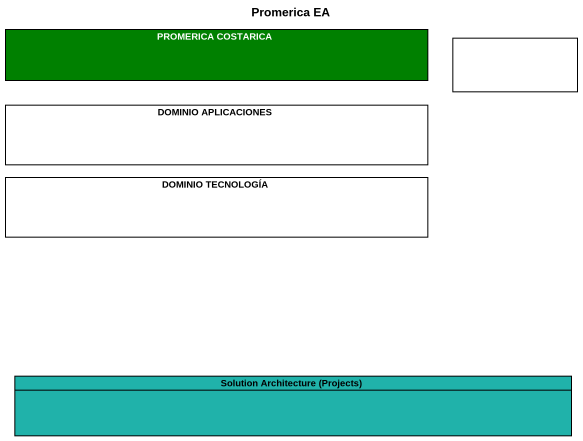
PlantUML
@startuml
title Promerica EA
allowmixing
hide circle
hide empty members
rectangle "PROMERICA COSTARICA" as PROMERICA_COSTARICA #008000
rectangle " " as rectangle1
rectangle "DOMINIO APLICACIONES" as DOMINIO_APLICACIONES
rectangle "DOMINIO TECNOLOGÍA" as DOMINIO_TECNOLOGÍA
class "Solution Architecture (Projects)" as Solution_Architecture #20B2AA
@enduml
